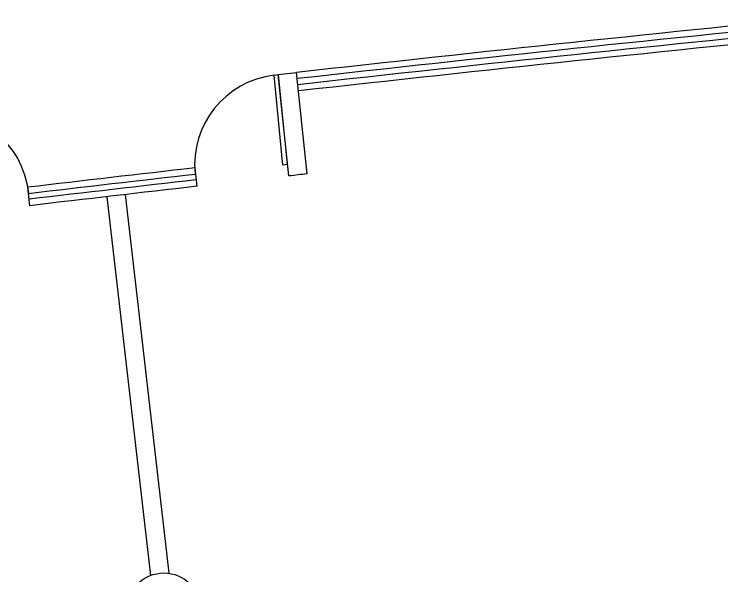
# Model space of a CAD drawing. Header units: millimetres. Extents: x -162945 to 7560, y -3558 to 130718.
# Drawn here: x -123009 to -115377, y 1690 to 7748 of the extents above; entities that cross this region are included whole.
import ezdxf

# ---------------------------------------------------------------- set-up
doc = ezdxf.new("R2010")
doc.units = ezdxf.units.MM
doc.header["$LTSCALE"] = 5
for name, color, linetype in [('A—\\M+5C3C5\\M+5B4B0', 135, 'Continuous'), ('A—\\M+5C7BD\\M+5CCE5', 7, 'Continuous'), ('E-COLS-F3$0$0S-COLS-LINE', 4, 'Continuous')]:
    doc.layers.add(name, color=color, linetype=linetype)

msp = doc.modelspace()

# ---------------------------------------------------------------- linework, layer by layer
for p, q in [((-120206.9, 7091.1), (-120157.1, 7095.9)), ((-120113.1, 6120.6), (-120206.9, 7091.1)), ((-120063.3, 6125.4), (-120157.1, 7095.9)), ((-120063.3, 6125.4), (-120113.1, 6120.6))]:
    msp.add_line(p, q)
msp.add_arc((-120088.2, 6123), 975, 96.98886, -174.48042)
at = {"extrusion": (0, 0, -1)}
msp.add_arc((123823.9, 5712.3), 975, 84.9081, 173.43882, dxfattribs=at)
at = {"layer": 'A—\\M+5C3C5\\M+5B4B0'}
for p, q in [((-121062, 6089.9), (-121039.4, 5891.1)), ((-122840.3, 5682.5), (-122863.7, 5881.1))]:
    msp.add_line(p, q, dxfattribs=at)
for radius, start, end in [(495100, 95.669003, 96.363361), (495033.3, 95.668961, 96.363413), (494966.7, 95.668918, 96.363464), (494900, 95.668876, 96.363515), (494200, 96.503203, 96.71348), (494130, 96.503203, 96.71348), (494070, 96.503203, 96.71348), (494000, 96.503203, 96.71348)]:
    msp.add_arc((-65089.5, -484930.2), radius, start, end, dxfattribs=at)
at = {"layer": 'A—\\M+5C7BD\\M+5CCE5'}
for p, q in [((-120161.9, 7097.3), (-119963.2, 7119.5)), ((-119848.5, 6025.4), (-119963.2, 7119.5)), ((-120047.3, 6003.2), (-120161.9, 7097.3)), ((-121812.3, 5802.4), (-121340.9, 1716.9)), ((-122011, 5779.4), (-121539.5, 1693.8))]:
    msp.add_line(p, q, dxfattribs=at)
msp.add_arc((-65089.5, -484930.2), 494000, 96.364209, 96.387407, dxfattribs=at)
at = {"layer": 'E-COLS-F3$0$0S-COLS-LINE', "color": 255}
msp.add_circle((-121395.5, 1320.6), 400, dxfattribs=at)

doc.saveas('drawing.dxf')
